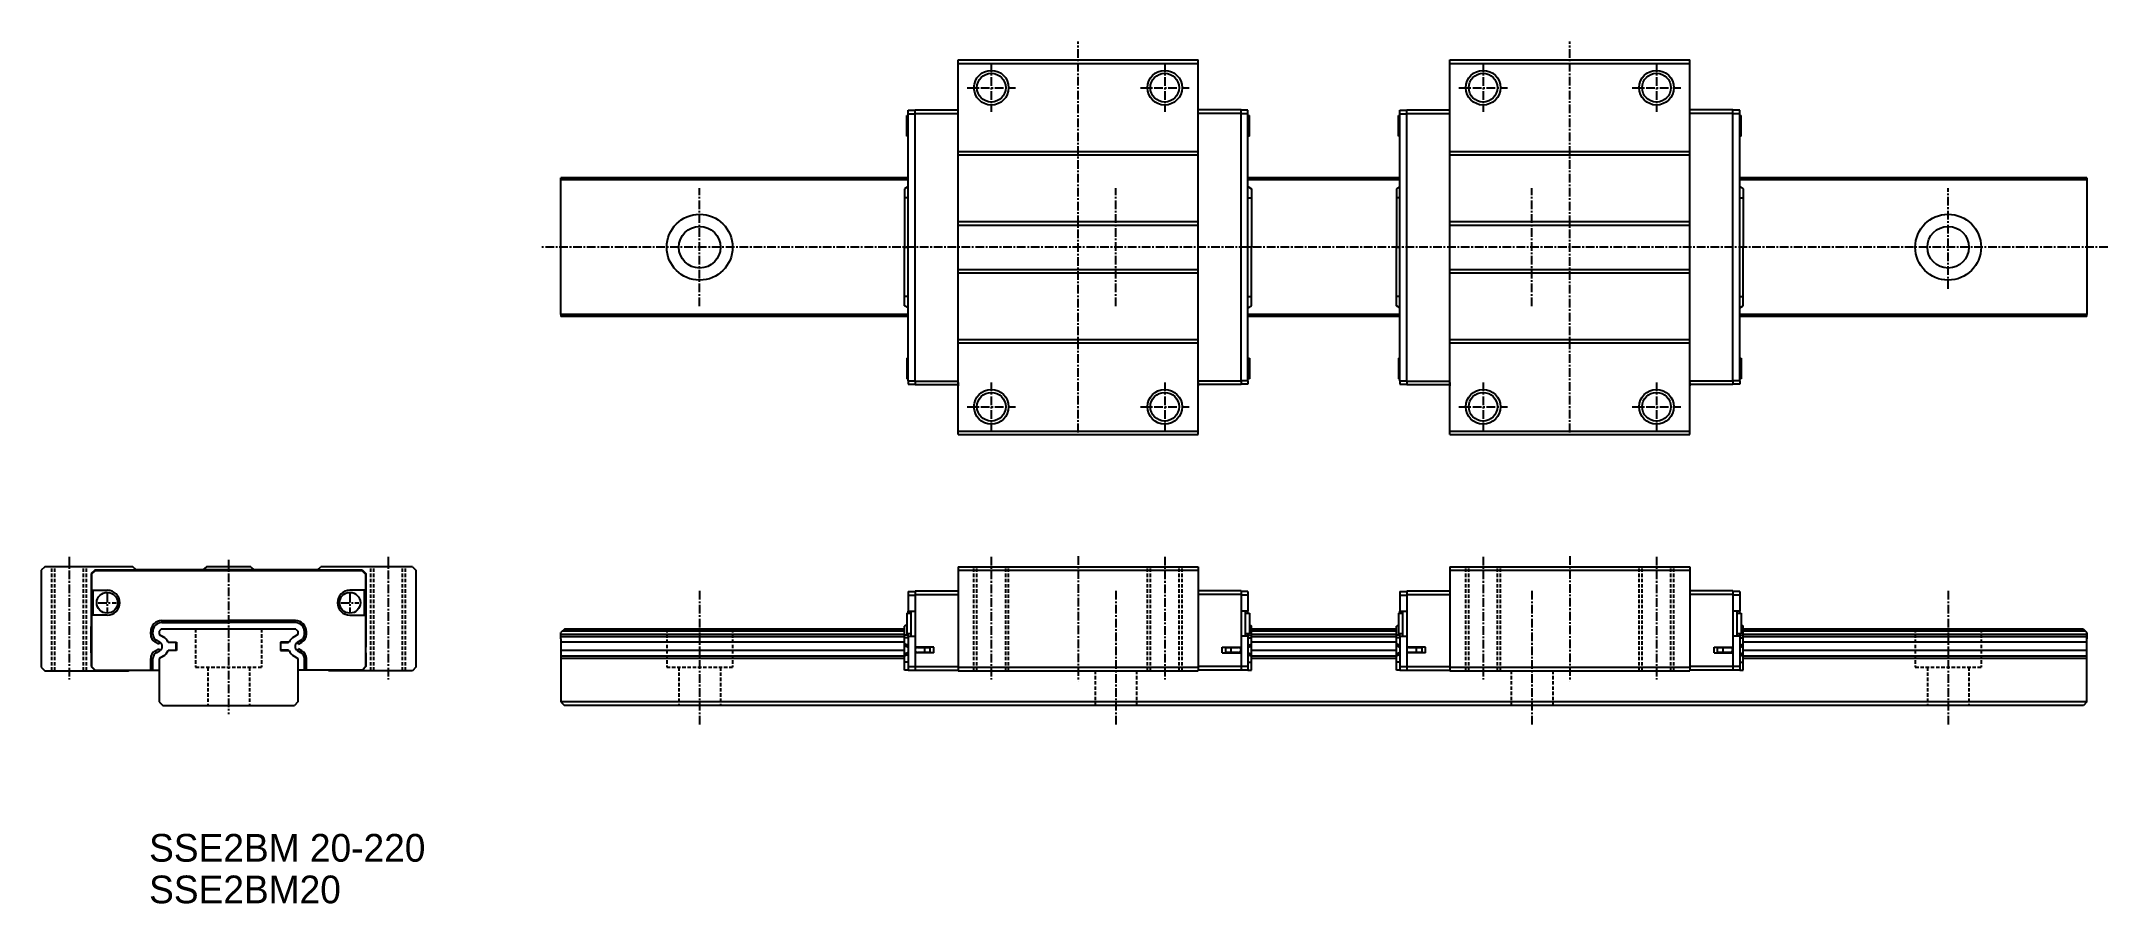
# Model space of a CAD drawing. Extents: x -31 to 267, y -11 to 113.
import ezdxf

# ---------------------------------------------------------------- set-up
doc = ezdxf.new("R2010")
doc.units = 0
doc.linetypes.add('CENTER', pattern=[2, 1.25, -0.25, 0.25, -0.25])
doc.linetypes.add('DASHED', pattern=[0.75, 0.5, -0.25])
doc.layers.get('0').update_dxf_attribs({"linetype": 'CONTINUOUS'})
doc.layers.add('CENTER', color=1, linetype='CENTER')

msp = doc.modelspace()

# ---------------------------------------------------------------- linework, layer by layer
at = {"color": 7, "linetype": 'CONTINUOUS'}
for p, q in [((100.9, 110.62), (135.5, 110.62)), ((100.9, 56.62), (100.9, 110.62)), ((135.5, 56.62), (135.5, 110.62)), ((171.8, 110.62), (206.4, 110.62)), ((171.8, 56.62), (171.8, 110.62)), ((206.4, 56.62), (206.4, 110.62)), ((100.9, 110.12), (135.5, 110.12)), ((171.8, 110.12), (206.4, 110.12)), ((93.5, 99.62), (93.5, 102.62)), ((93.5, 102.62), (93.7, 102.62)), ((93.7, 102.87), (93.7, 103.37)), ((93.7, 103.37), (94.7, 103.37)), ((93.7, 64.37), (93.7, 102.87)), ((93.7, 102.87), (94.7, 102.87)), ((94.7, 103.42), (100.9, 103.42)), ((94.7, 102.92), (94.7, 103.42)), ((94.7, 64.32), (94.7, 102.92)), ((94.7, 102.92), (100.9, 102.92)), ((100.9, 103.12), (100.9, 103.62)), ((135.5, 103.12), (135.5, 103.62)), ((141.7, 103.42), (135.5, 103.42)), ((141.7, 102.92), (135.5, 102.92)), ((141.7, 102.92), (141.7, 103.42)), ((142.7, 103.37), (141.7, 103.37)), ((141.7, 64.32), (141.7, 102.92)), ((142.7, 102.87), (141.7, 102.87)), ((142.7, 102.87), (142.7, 103.37)), ((142.7, 64.37), (142.7, 102.87)), ((142.7, 102.62), (142.9, 102.62)), ((142.9, 99.62), (142.9, 102.62)), ((164.4, 99.62), (164.4, 102.62)), ((164.4, 102.62), (164.6, 102.62)), ((164.6, 102.87), (164.6, 103.37)), ((164.6, 103.37), (165.6, 103.37)), ((164.6, 64.37), (164.6, 102.87)), ((164.6, 102.87), (165.6, 102.87)), ((165.6, 103.42), (171.8, 103.42)), ((165.6, 102.92), (165.6, 103.42)), ((165.6, 64.32), (165.6, 102.92)), ((165.6, 102.92), (171.8, 102.92)), ((171.8, 103.12), (171.8, 103.62)), ((206.4, 103.12), (206.4, 103.62)), ((212.6, 103.42), (206.4, 103.42)), ((212.6, 102.92), (206.4, 102.92)), ((212.6, 102.92), (212.6, 103.42)), ((213.6, 103.37), (212.6, 103.37)), ((212.6, 64.32), (212.6, 102.92)), ((213.6, 102.87), (212.6, 102.87)), ((213.6, 102.87), (213.6, 103.37)), ((213.6, 64.37), (213.6, 102.87)), ((213.6, 102.62), (213.8, 102.62)), ((213.8, 99.62), (213.8, 102.62)), ((93.7, 99.62), (93.5, 99.62)), ((142.9, 99.62), (142.7, 99.62)), ((164.6, 99.62), (164.4, 99.62)), ((213.8, 99.62), (213.6, 99.62)), ((100.9, 97.42), (135.5, 97.42)), ((100.9, 96.92), (135.5, 96.92)), ((171.8, 97.42), (206.4, 97.42)), ((171.8, 96.92), (206.4, 96.92)), ((93.7, 93.62), (43.65, 93.62)), ((43.65, 93.32), (43.65, 93.62)), ((93.7, 93.32), (43.65, 93.32)), ((43.65, 73.92), (43.65, 93.32)), ((164.6, 93.62), (142.7, 93.62)), ((164.6, 93.32), (142.7, 93.32)), ((263.65, 93.62), (213.6, 93.62)), ((263.65, 93.32), (213.6, 93.32)), ((263.65, 93.62), (263.65, 93.32)), ((263.65, 93.32), (263.65, 73.92)), ((93.7, 92.35), (93.2, 92.05)), ((93.2, 92.05), (93.2, 90.75)), ((93.2, 90.75), (93.2, 83.62)), ((93.7, 90.75), (93.2, 90.75)), ((142.7, 92.35), (143.2, 92.05)), ((142.7, 90.75), (143.2, 90.75)), ((143.2, 92.05), (143.2, 90.75)), ((143.2, 90.75), (143.2, 83.62)), ((164.6, 92.35), (164.1, 92.05)), ((164.1, 92.05), (164.1, 90.75)), ((164.1, 90.75), (164.1, 83.62)), ((164.6, 90.75), (164.1, 90.75)), ((213.6, 92.35), (214.1, 92.05)), ((213.6, 90.75), (214.1, 90.75)), ((214.1, 92.05), (214.1, 90.75)), ((214.1, 90.75), (214.1, 83.62)), ((100.9, 87.32), (135.5, 87.32)), ((100.9, 86.82), (135.5, 86.82)), ((171.8, 87.32), (206.4, 87.32)), ((171.8, 86.82), (206.4, 86.82)), ((93.2, 76.49), (93.2, 83.62)), ((93.2, 83.62), (93.7, 83.62)), ((143.2, 83.62), (142.7, 83.62)), ((143.2, 76.49), (143.2, 83.62)), ((164.1, 76.49), (164.1, 83.62)), ((164.1, 83.62), (164.6, 83.62)), ((214.1, 83.62), (213.6, 83.62)), ((214.1, 76.49), (214.1, 83.62)), ((100.9, 80.42), (135.5, 80.42)), ((100.9, 79.92), (135.5, 79.92)), ((171.8, 80.42), (206.4, 80.42)), ((171.8, 79.92), (206.4, 79.92)), ((93.7, 76.49), (93.2, 76.49)), ((93.2, 75.19), (93.2, 76.49)), ((93.7, 74.89), (93.2, 75.19)), ((142.7, 76.49), (143.2, 76.49)), ((142.7, 74.89), (143.2, 75.19)), ((143.2, 75.19), (143.2, 76.49)), ((164.6, 76.49), (164.1, 76.49)), ((164.1, 75.19), (164.1, 76.49)), ((164.6, 74.89), (164.1, 75.19)), ((213.6, 76.49), (214.1, 76.49)), ((213.6, 74.89), (214.1, 75.19)), ((214.1, 75.19), (214.1, 76.49)), ((93.7, 73.92), (43.65, 73.92)), ((43.65, 73.92), (43.65, 73.62)), ((93.7, 73.62), (43.65, 73.62)), ((164.6, 73.92), (142.7, 73.92)), ((164.6, 73.62), (142.7, 73.62)), ((263.65, 73.92), (213.6, 73.92)), ((263.65, 73.62), (213.6, 73.62)), ((263.65, 73.62), (263.65, 73.92)), ((100.9, 70.32), (135.5, 70.32)), ((100.9, 69.82), (135.5, 69.82)), ((171.8, 70.32), (206.4, 70.32)), ((171.8, 69.82), (206.4, 69.82)), ((93.5, 67.62), (93.5, 64.62)), ((93.5, 67.62), (93.7, 67.62)), ((142.7, 67.62), (142.9, 67.62)), ((142.9, 67.62), (142.9, 64.62)), ((164.4, 67.62), (164.4, 64.62)), ((164.4, 67.62), (164.6, 67.62)), ((213.6, 67.62), (213.8, 67.62)), ((213.8, 67.62), (213.8, 64.62)), ((93.7, 64.62), (93.5, 64.62)), ((93.7, 64.37), (93.7, 63.87)), ((93.7, 64.37), (94.7, 64.37)), ((93.7, 63.87), (94.7, 63.87)), ((94.7, 64.32), (100.9, 64.32)), ((94.7, 64.32), (94.7, 63.82)), ((94.7, 63.82), (100.9, 63.82)), ((100.9, 64.12), (100.9, 63.62)), ((141.7, 64.32), (135.5, 64.32)), ((135.5, 64.12), (135.5, 63.62)), ((141.7, 63.82), (135.5, 63.82)), ((142.7, 64.37), (141.7, 64.37)), ((141.7, 64.32), (141.7, 63.82)), ((142.7, 63.87), (141.7, 63.87)), ((142.9, 64.62), (142.7, 64.62)), ((142.7, 64.37), (142.7, 63.87)), ((164.6, 64.62), (164.4, 64.62)), ((164.6, 64.37), (164.6, 63.87)), ((164.6, 64.37), (165.6, 64.37)), ((164.6, 63.87), (165.6, 63.87)), ((165.6, 64.32), (171.8, 64.32)), ((165.6, 64.32), (165.6, 63.82)), ((165.6, 63.82), (171.8, 63.82)), ((171.8, 64.12), (171.8, 63.62)), ((212.6, 64.32), (206.4, 64.32)), ((206.4, 64.12), (206.4, 63.62)), ((212.6, 63.82), (206.4, 63.82)), ((213.6, 64.37), (212.6, 64.37)), ((212.6, 64.32), (212.6, 63.82)), ((213.6, 63.87), (212.6, 63.87)), ((213.8, 64.62), (213.6, 64.62)), ((213.6, 64.37), (213.6, 63.87)), ((100.9, 57.12), (135.5, 57.12)), ((100.9, 56.62), (135.5, 56.62)), ((171.8, 57.12), (206.4, 57.12)), ((171.8, 56.62), (206.4, 56.62)), ((-30.77, 37.56), (-31.27, 37.06)), ((-31.27, 37.06), (-31.27, 23.06)), ((-18.07, 37.56), (-30.77, 37.56)), ((-23.57, 37.06), (-24.07, 36.56)), ((-24.07, 36.56), (-24.07, 28.96)), ((-23.52, 36.96), (-24.02, 36.46)), ((-24.02, 36.46), (-24.02, 34.16)), ((15.03, 37.06), (-23.57, 37.06)), ((14.98, 36.96), (-23.52, 36.96)), ((-17.57, 37.11), (-18.07, 37.56)), ((8.53, 37.11), (-17.57, 37.11)), ((-7.47, 37.56), (-7.97, 37.11)), ((-1.07, 37.56), (-7.47, 37.56)), ((-1.07, 37.56), (-0.57, 37.11)), ((8.53, 37.11), (9.03, 37.56)), ((22.23, 37.56), (9.03, 37.56)), ((14.98, 36.96), (15.48, 36.46)), ((15.03, 37.06), (15.53, 36.56)), ((15.48, 36.46), (15.48, 34.16)), ((15.53, 36.56), (15.53, 25.96)), ((22.23, 37.56), (22.73, 37.06)), ((22.73, 37.06), (22.73, 23.06)), ((100.9, 37.56), (135.5, 37.56)), ((100.9, 37.56), (100.9, 34.06)), ((100.9, 37.06), (135.5, 37.06)), ((135.5, 37.56), (135.5, 34.06)), ((171.8, 37.56), (206.4, 37.56)), ((171.8, 37.56), (171.8, 34.06)), ((171.8, 37.06), (206.4, 37.06)), ((206.4, 37.56), (206.4, 34.06)), ((-24.02, 34.16), (-21.77, 34.16)), ((-23.82, 34.16), (-23.82, 30.56)), ((15.48, 34.16), (13.23, 34.16)), ((15.28, 34.16), (15.28, 30.56)), ((93.7, 33.96), (93.7, 33.46)), ((93.7, 33.96), (94.7, 33.96)), ((93.7, 33.46), (93.7, 31.16)), ((93.7, 33.46), (94.7, 33.46)), ((94.7, 34.06), (100.9, 34.06)), ((94.7, 34.06), (94.7, 33.56)), ((94.7, 33.56), (94.7, 25.96)), ((94.7, 33.56), (100.9, 33.56)), ((100.9, 34.06), (100.9, 23.06)), ((135.5, 34.06), (135.5, 23.06)), ((141.7, 34.06), (135.5, 34.06)), ((141.7, 33.56), (135.5, 33.56)), ((141.7, 34.06), (141.7, 33.56)), ((142.7, 33.96), (141.7, 33.96)), ((141.7, 33.56), (141.7, 25.96)), ((142.7, 33.46), (141.7, 33.46)), ((142.7, 33.96), (142.7, 33.46)), ((142.7, 33.46), (142.7, 31.16)), ((164.6, 33.96), (164.6, 33.46)), ((164.6, 33.96), (165.6, 33.96)), ((164.6, 33.46), (164.6, 31.16)), ((164.6, 33.46), (165.6, 33.46)), ((165.6, 34.06), (171.8, 34.06)), ((165.6, 34.06), (165.6, 33.56)), ((165.6, 33.56), (165.6, 25.96)), ((165.6, 33.56), (171.8, 33.56)), ((171.8, 34.06), (171.8, 23.06)), ((206.4, 34.06), (206.4, 23.06)), ((212.6, 34.06), (206.4, 34.06)), ((212.6, 33.56), (206.4, 33.56)), ((212.6, 34.06), (212.6, 33.56)), ((213.6, 33.96), (212.6, 33.96)), ((212.6, 33.56), (212.6, 25.96)), ((213.6, 33.46), (212.6, 33.46)), ((213.6, 33.96), (213.6, 33.46)), ((213.6, 33.46), (213.6, 31.16)), ((-24.02, 30.56), (-24.02, 23.16)), ((-21.77, 30.56), (-24.02, 30.56)), ((13.23, 30.56), (15.48, 30.56)), ((15.48, 30.56), (15.48, 23.16)), ((93.5, 30.86), (94.1, 30.86)), ((93.5, 30.86), (93.5, 27.86)), ((93.7, 30.86), (93.7, 31.16)), ((93.7, 31.16), (94.7, 31.16)), ((94.1, 31.16), (94.1, 27.56)), ((142.7, 31.16), (141.7, 31.16)), ((142.3, 31.16), (142.3, 27.56)), ((142.3, 30.86), (142.9, 30.86)), ((142.7, 30.86), (142.7, 31.16)), ((142.9, 30.86), (142.9, 27.86)), ((164.4, 30.86), (165, 30.86)), ((164.4, 30.86), (164.4, 27.86)), ((164.6, 30.86), (164.6, 31.16)), ((164.6, 31.16), (165.6, 31.16)), ((165, 31.16), (165, 27.56)), ((213.6, 31.16), (212.6, 31.16)), ((213.2, 31.16), (213.2, 27.56)), ((213.2, 30.86), (213.8, 30.86)), ((213.6, 30.86), (213.6, 31.16)), ((213.8, 30.86), (213.8, 27.86)), ((-24.07, 28.96), (-24.02, 28.96)), ((-24.07, 25.16), (-24.07, 28.96)), ((-15.5, 27.82), (-15.5, 28.19)), ((-15.5, 28.19), (-15.2, 28.19)), ((-15.5, 27.82), (-15.2, 27.82)), ((-15.2, 27.82), (-15.2, 28.19)), ((-14.85, 26.7), (-14.7, 26.96)), ((-14.19, 26.67), (-14.7, 26.96)), ((-13.97, 28.56), (-14.27, 28.26)), ((-14.27, 28.26), (-14.27, 27.78)), ((-14.27, 27.78), (-13.71, 27.46)), ((5.43, 28.56), (-13.97, 28.56)), ((-13.9, 29.79), (-4.27, 29.79)), ((-13.9, 29.79), (-13.9, 29.49)), ((-13.9, 29.49), (-4.27, 29.49)), ((5.36, 29.79), (-4.27, 29.79)), ((-4.27, 29.49), (-4.27, 29.79)), ((5.36, 29.49), (-4.27, 29.49)), ((5.73, 27.78), (5.17, 27.46)), ((5.36, 29.79), (5.36, 29.49)), ((5.43, 28.56), (5.73, 28.26)), ((5.66, 26.67), (6.16, 26.96)), ((5.73, 28.26), (5.73, 27.78)), ((6.31, 26.7), (6.16, 26.96)), ((6.96, 28.19), (6.66, 28.19)), ((6.66, 27.82), (6.66, 28.19)), ((6.96, 27.82), (6.66, 27.82)), ((6.96, 27.82), (6.96, 28.19)), ((44.15, 28.56), (43.65, 28.06)), ((43.65, 27.16), (43.65, 28.06)), ((93.2, 27.78), (43.65, 27.78)), ((93.2, 27.46), (43.65, 27.46)), ((43.65, 27.16), (43.65, 26.84)), ((43.65, 26.84), (43.65, 18.06)), ((93.2, 28.26), (43.85, 28.26)), ((93.2, 28.56), (44.15, 28.56)), ((93.5, 29.17), (93.2, 28.99)), ((93.2, 27.69), (93.2, 28.99)), ((93.2, 27.32), (93.2, 27.69)), ((93.7, 27.69), (93.2, 27.69)), ((93.2, 26.46), (93.2, 27.32)), ((93.7, 27.32), (93.2, 27.32)), ((94.1, 27.86), (93.5, 27.86)), ((93.7, 27.56), (93.7, 27.86)), ((93.7, 27.56), (93.7, 23.16)), ((93.7, 27.56), (94.7, 27.56)), ((142.7, 27.56), (141.7, 27.56)), ((142.9, 27.86), (142.3, 27.86)), ((142.7, 27.56), (142.7, 27.86)), ((142.7, 27.69), (143.2, 27.69)), ((142.7, 27.56), (142.7, 23.16)), ((142.7, 27.32), (143.2, 27.32)), ((142.9, 29.17), (143.2, 28.99)), ((143.2, 27.69), (143.2, 28.99)), ((164.1, 28.56), (143.2, 28.56)), ((164.1, 28.26), (143.2, 28.26)), ((164.1, 27.78), (143.2, 27.78)), ((143.2, 27.32), (143.2, 27.69)), ((164.1, 27.46), (143.2, 27.46)), ((143.2, 26.46), (143.2, 27.32)), ((164.4, 29.17), (164.1, 28.99)), ((164.1, 27.69), (164.1, 28.99)), ((164.1, 27.32), (164.1, 27.69)), ((164.6, 27.69), (164.1, 27.69)), ((164.1, 26.46), (164.1, 27.32)), ((164.6, 27.32), (164.1, 27.32)), ((165, 27.86), (164.4, 27.86)), ((164.6, 27.56), (164.6, 27.86)), ((164.6, 27.56), (164.6, 23.16)), ((164.6, 27.56), (165.6, 27.56)), ((213.6, 27.56), (212.6, 27.56)), ((213.8, 27.86), (213.2, 27.86)), ((213.6, 27.56), (213.6, 27.86)), ((213.6, 27.69), (214.1, 27.69)), ((213.6, 27.56), (213.6, 23.16)), ((213.6, 27.32), (214.1, 27.32)), ((213.8, 29.17), (214.1, 28.99)), ((214.1, 27.69), (214.1, 28.99)), ((263.15, 28.56), (214.1, 28.56)), ((263.45, 28.26), (214.1, 28.26)), ((263.65, 27.78), (214.1, 27.78)), ((214.1, 27.32), (214.1, 27.69)), ((263.65, 27.46), (214.1, 27.46)), ((214.1, 26.46), (214.1, 27.32)), ((263.15, 28.56), (263.65, 28.06)), ((263.65, 26.84), (263.65, 28.06)), ((263.65, 27.96), (263.65, 27.16)), ((263.65, 27.46), (263.65, 27.78)), ((263.65, 18.06), (263.65, 26.84)), ((-24.07, 25.16), (-24.07, 23.16)), ((-24.07, 25.16), (-24.02, 25.16)), ((-15.5, 24.3), (-15.2, 24.3)), ((-15.5, 22.66), (-15.5, 24.3)), ((-15.2, 22.66), (-15.2, 24.3)), ((-14.34, 26.41), (-14.85, 26.7)), ((-14.85, 25.42), (-14.34, 25.71)), ((-14.85, 25.42), (-14.7, 25.16)), ((-14.7, 25.16), (-14.19, 25.45)), ((-14.34, 26.41), (-14.19, 26.67)), ((-14.34, 25.71), (-14.19, 25.45)), ((-13.71, 24.66), (-14.27, 24.34)), ((-14.27, 24.34), (-14.27, 18.06)), ((-12.98, 26.66), (-11.77, 26.66)), ((-11.77, 25.46), (-12.98, 25.46)), ((-12.89, 26.61), (-12.91, 26.66)), ((-12.91, 25.46), (-12.89, 25.51)), ((-11.82, 26.61), (-12.89, 26.61)), ((-12.89, 25.51), (-11.82, 25.51)), ((-11.82, 25.51), (-11.82, 26.61)), ((-11.77, 26.66), (-11.77, 25.46)), ((3.23, 26.66), (3.23, 25.46)), ((4.45, 26.66), (3.23, 26.66)), ((3.23, 25.46), (4.45, 25.46)), ((3.28, 26.61), (4.35, 26.61)), ((3.28, 25.51), (3.28, 26.61)), ((4.35, 25.51), (3.28, 25.51)), ((4.35, 26.61), (4.38, 26.66)), ((4.38, 25.46), (4.35, 25.51)), ((5.17, 24.66), (5.73, 24.34)), ((5.81, 26.41), (5.66, 26.67)), ((5.81, 25.71), (5.66, 25.45)), ((6.16, 25.16), (5.66, 25.45)), ((5.73, 24.34), (5.73, 18.06)), ((5.81, 26.41), (6.31, 26.7)), ((6.31, 25.42), (5.81, 25.71)), ((6.31, 25.42), (6.16, 25.16)), ((6.96, 24.3), (6.66, 24.3)), ((6.66, 22.66), (6.66, 24.3)), ((6.96, 22.66), (6.96, 24.3)), ((15.53, 25.96), (15.48, 25.96)), ((15.53, 25.16), (15.48, 25.16)), ((15.53, 25.16), (15.53, 25.96)), ((15.53, 25.16), (15.53, 23.16)), ((93.2, 26.66), (43.65, 26.66)), ((93.2, 25.46), (43.65, 25.46)), ((93.2, 24.66), (43.65, 24.66)), ((93.2, 24.34), (43.65, 24.34)), ((93.2, 26.17), (93.2, 26.46)), ((93.7, 26.2), (93.2, 26.46)), ((93.2, 24.95), (93.2, 26.17)), ((93.7, 25.91), (93.2, 26.17)), ((93.7, 25.21), (93.2, 24.95)), ((93.2, 24.66), (93.2, 24.95)), ((93.7, 24.92), (93.2, 24.66)), ((93.2, 23.8), (93.2, 24.66)), ((97.4, 25.96), (94.7, 25.96)), ((94.7, 25.96), (94.7, 25.16)), ((97.4, 25.16), (94.7, 25.16)), ((94.7, 25.16), (94.7, 23.16)), ((95.05, 25.91), (96.1, 25.91)), ((96.1, 25.21), (95.05, 25.21)), ((95.5, 25.91), (95.5, 25.96)), ((95.5, 25.16), (95.5, 25.21)), ((95.96, 25.91), (95.96, 25.96)), ((95.96, 25.16), (95.96, 25.21)), ((96.1, 25.91), (96.9, 25.91)), ((96.1, 25.56), (96.1, 25.91)), ((96.1, 25.21), (96.1, 25.56)), ((96.9, 25.21), (96.1, 25.21)), ((96.9, 25.56), (96.9, 25.91)), ((96.9, 25.21), (96.9, 25.56)), ((97.4, 25.16), (97.4, 25.96)), ((139, 25.96), (141.7, 25.96)), ((139, 25.16), (139, 25.96)), ((139, 25.16), (141.7, 25.16)), ((139.5, 25.91), (140.3, 25.91)), ((139.5, 25.91), (140.3, 25.91)), ((139.5, 25.56), (139.5, 25.91)), ((139.5, 25.56), (139.5, 25.91)), ((139.5, 25.21), (139.5, 25.56)), ((139.5, 25.21), (139.5, 25.56)), ((140.3, 25.21), (139.5, 25.21)), ((140.3, 25.21), (139.5, 25.21)), ((140.3, 25.91), (141.35, 25.91)), ((140.3, 25.91), (141.35, 25.91)), ((140.3, 25.56), (140.3, 25.91)), ((140.3, 25.56), (140.3, 25.91)), ((140.3, 25.21), (140.3, 25.56)), ((140.3, 25.21), (140.3, 25.56)), ((141.35, 25.21), (140.3, 25.21)), ((141.35, 25.21), (140.3, 25.21)), ((140.44, 25.91), (140.44, 25.96)), ((140.44, 25.16), (140.44, 25.21)), ((140.9, 25.91), (140.9, 25.96)), ((140.9, 25.16), (140.9, 25.21)), ((141.7, 25.96), (141.7, 25.16)), ((141.7, 25.16), (141.7, 23.16)), ((142.7, 26.2), (143.2, 26.46)), ((142.7, 25.91), (143.2, 26.17)), ((142.7, 25.21), (143.2, 24.95)), ((142.7, 24.92), (143.2, 24.66)), ((164.1, 26.66), (143.2, 26.66)), ((143.2, 26.17), (143.2, 26.46)), ((143.2, 24.95), (143.2, 26.17)), ((164.1, 25.46), (143.2, 25.46)), ((143.2, 24.66), (143.2, 24.95)), ((143.2, 23.8), (143.2, 24.66)), ((164.1, 24.66), (143.2, 24.66)), ((164.1, 24.34), (143.2, 24.34)), ((164.1, 26.17), (164.1, 26.46)), ((164.6, 26.2), (164.1, 26.46)), ((164.1, 24.95), (164.1, 26.17)), ((164.6, 25.91), (164.1, 26.17)), ((164.6, 25.21), (164.1, 24.95)), ((164.1, 24.66), (164.1, 24.95)), ((164.6, 24.92), (164.1, 24.66)), ((164.1, 23.8), (164.1, 24.66)), ((168.3, 25.96), (165.6, 25.96)), ((165.6, 25.96), (165.6, 25.16)), ((168.3, 25.16), (165.6, 25.16)), ((165.6, 25.16), (165.6, 23.16)), ((165.95, 25.91), (167, 25.91)), ((167, 25.21), (165.95, 25.21)), ((166.4, 25.91), (166.4, 25.96)), ((166.4, 25.16), (166.4, 25.21)), ((166.86, 25.91), (166.86, 25.96)), ((166.86, 25.16), (166.86, 25.21)), ((167, 25.91), (167.8, 25.91)), ((167, 25.56), (167, 25.91)), ((167, 25.21), (167, 25.56)), ((167.8, 25.21), (167, 25.21)), ((167.8, 25.56), (167.8, 25.91)), ((167.8, 25.21), (167.8, 25.56)), ((168.3, 25.16), (168.3, 25.96)), ((209.9, 25.96), (212.6, 25.96)), ((209.9, 25.16), (209.9, 25.96)), ((209.9, 25.16), (212.6, 25.16)), ((210.4, 25.91), (211.2, 25.91)), ((210.4, 25.91), (211.2, 25.91)), ((210.4, 25.56), (210.4, 25.91)), ((210.4, 25.56), (210.4, 25.91)), ((210.4, 25.21), (210.4, 25.56)), ((210.4, 25.21), (210.4, 25.56)), ((211.2, 25.21), (210.4, 25.21)), ((211.2, 25.21), (210.4, 25.21)), ((211.2, 25.91), (212.25, 25.91)), ((211.2, 25.91), (212.25, 25.91)), ((211.2, 25.56), (211.2, 25.91)), ((211.2, 25.56), (211.2, 25.91)), ((211.2, 25.21), (211.2, 25.56)), ((211.2, 25.21), (211.2, 25.56)), ((212.25, 25.21), (211.2, 25.21)), ((212.25, 25.21), (211.2, 25.21)), ((211.34, 25.91), (211.34, 25.96)), ((211.34, 25.16), (211.34, 25.21)), ((211.8, 25.91), (211.8, 25.96)), ((211.8, 25.16), (211.8, 25.21)), ((212.6, 25.96), (212.6, 25.16)), ((212.6, 25.16), (212.6, 23.16)), ((213.6, 26.2), (214.1, 26.46)), ((213.6, 25.91), (214.1, 26.17)), ((213.6, 25.21), (214.1, 24.95)), ((213.6, 24.92), (214.1, 24.66)), ((263.65, 26.66), (214.1, 26.66)), ((214.1, 26.17), (214.1, 26.46)), ((214.1, 24.95), (214.1, 26.17)), ((263.65, 25.46), (214.1, 25.46)), ((214.1, 24.66), (214.1, 24.95)), ((263.65, 24.66), (214.1, 24.66)), ((214.1, 23.8), (214.1, 24.66)), ((263.65, 24.34), (214.1, 24.34)), ((-31.27, 23.06), (-30.77, 22.56)), ((-30.77, 22.56), (-18.74, 22.56)), ((-24.07, 23.16), (-23.57, 22.66)), ((-24.02, 23.16), (-23.52, 22.66)), ((-23.57, 22.66), (-23.52, 22.66)), ((-23.52, 22.66), (-15.5, 22.66)), ((-18.74, 22.56), (-18.52, 22.66)), ((-15.5, 22.66), (-15.2, 22.66)), ((-15.2, 22.66), (-14.27, 22.66)), ((6.66, 22.66), (5.73, 22.66)), ((6.96, 22.66), (6.66, 22.66)), ((14.98, 22.66), (6.96, 22.66)), ((10.21, 22.56), (9.99, 22.66)), ((22.23, 22.56), (10.21, 22.56)), ((15.48, 23.16), (14.98, 22.66)), ((15.03, 22.66), (14.98, 22.66)), ((15.53, 23.16), (15.03, 22.66)), ((22.73, 23.06), (22.23, 22.56)), ((93.2, 22.66), (93.2, 23.8)), ((93.7, 23.8), (93.2, 23.8)), ((93.7, 22.66), (93.2, 22.66)), ((93.7, 23.16), (93.7, 22.66)), ((93.7, 23.16), (94.7, 23.16)), ((93.7, 22.66), (94.7, 22.66)), ((94.7, 23.16), (94.7, 22.66)), ((94.7, 23.16), (100.9, 23.16)), ((94.7, 22.66), (100.9, 22.66)), ((100.9, 23.06), (135.5, 23.06)), ((100.9, 23.06), (100.9, 22.56)), ((100.9, 22.56), (135.5, 22.56)), ((141.7, 23.16), (135.5, 23.16)), ((135.5, 23.06), (135.5, 22.56)), ((141.7, 22.66), (135.5, 22.66)), ((141.7, 23.16), (141.7, 22.66)), ((142.7, 23.16), (141.7, 23.16)), ((142.7, 22.66), (141.7, 22.66)), ((142.7, 23.8), (143.2, 23.8)), ((142.7, 23.16), (142.7, 22.66)), ((142.7, 22.66), (143.2, 22.66)), ((143.2, 22.66), (143.2, 23.8)), ((164.1, 22.66), (164.1, 23.8)), ((164.6, 23.8), (164.1, 23.8)), ((164.6, 22.66), (164.1, 22.66)), ((164.6, 23.16), (164.6, 22.66)), ((164.6, 23.16), (165.6, 23.16)), ((164.6, 22.66), (165.6, 22.66)), ((165.6, 23.16), (165.6, 22.66)), ((165.6, 23.16), (171.8, 23.16)), ((165.6, 22.66), (171.8, 22.66)), ((171.8, 23.06), (206.4, 23.06)), ((171.8, 23.06), (171.8, 22.56)), ((171.8, 22.56), (206.4, 22.56)), ((212.6, 23.16), (206.4, 23.16)), ((206.4, 23.06), (206.4, 22.56)), ((212.6, 22.66), (206.4, 22.66)), ((212.6, 23.16), (212.6, 22.66)), ((213.6, 23.16), (212.6, 23.16)), ((213.6, 22.66), (212.6, 22.66)), ((213.6, 23.8), (214.1, 23.8)), ((213.6, 23.16), (213.6, 22.66)), ((213.6, 22.66), (214.1, 22.66)), ((214.1, 22.66), (214.1, 23.8)), ((-14.27, 18.06), (-13.77, 17.56)), ((5.73, 18.06), (5.23, 17.56)), ((263.65, 18.06), (43.65, 18.06)), ((43.65, 18.06), (44.15, 17.56)), ((263.65, 18.06), (263.15, 17.56)), ((-13.77, 17.56), (5.23, 17.56)), ((263.15, 17.56), (44.15, 17.56))]:
    msp.add_line(p, q, dxfattribs=at)
at = {"color": 3, "linetype": 'DASHED'}
for p, q in [((-29.77, 22.56), (-29.77, 37.56)), ((-29.33, 22.56), (-29.33, 37.56)), ((-25.2, 22.56), (-25.2, 37.56)), ((-24.77, 22.56), (-24.77, 37.56)), ((16.23, 22.56), (16.23, 37.56)), ((16.67, 22.56), (16.67, 37.56)), ((20.8, 22.56), (20.8, 37.56)), ((21.23, 22.56), (21.23, 37.56)), ((103.2, 22.56), (103.2, 37.56)), ((103.63, 22.56), (103.63, 37.56)), ((107.77, 22.56), (107.77, 37.56)), ((108.2, 22.56), (108.2, 37.56)), ((128.2, 22.56), (128.2, 37.56)), ((128.63, 22.56), (128.63, 37.56)), ((132.77, 22.56), (132.77, 37.56)), ((133.2, 22.56), (133.2, 37.56)), ((174.1, 22.56), (174.1, 37.56)), ((174.53, 22.56), (174.53, 37.56)), ((178.67, 22.56), (178.67, 37.56)), ((179.1, 22.56), (179.1, 37.56)), ((199.1, 22.56), (199.1, 37.56)), ((199.53, 22.56), (199.53, 37.56)), ((203.67, 22.56), (203.67, 37.56)), ((204.1, 22.56), (204.1, 37.56)), ((-9.02, 28.56), (-9.02, 23.06)), ((0.48, 28.56), (0.48, 23.06)), ((58.9, 28.56), (58.9, 23.06)), ((68.4, 28.56), (68.4, 23.06)), ((238.9, 28.56), (238.9, 23.06)), ((248.4, 28.56), (248.4, 23.06)), ((-9.02, 23.06), (0.48, 23.06)), ((-7.27, 23.06), (-7.27, 17.56)), ((-1.27, 23.06), (-1.27, 17.56)), ((58.9, 23.06), (68.4, 23.06)), ((60.65, 23.06), (60.65, 17.56)), ((66.65, 23.06), (66.65, 17.56)), ((120.65, 22.56), (120.65, 17.56)), ((126.65, 22.56), (126.65, 17.56)), ((180.65, 22.56), (180.65, 17.56)), ((186.65, 22.56), (186.65, 17.56)), ((238.9, 23.06), (248.4, 23.06)), ((240.65, 23.06), (240.65, 17.56)), ((246.65, 23.06), (246.65, 17.56))]:
    msp.add_line(p, q, dxfattribs=at)
at = {"color": 3, "linetype": 'CONTINUOUS'}
for centre in [(105.7, 106.62), (130.7, 106.62), (176.6, 106.62), (201.6, 106.62), (105.7, 60.62), (130.7, 60.62), (176.6, 60.62), (201.6, 60.62)]:
    msp.add_circle(centre, 2.5, dxfattribs=at)
at = {"color": 7, "linetype": 'CONTINUOUS'}
for centre, radius in [((105.7, 106.62), 2.07), ((130.7, 106.62), 2.07), ((176.6, 106.62), 2.07), ((201.6, 106.62), 2.07), ((63.65, 83.62), 4.75), ((63.65, 83.62), 3), ((243.65, 83.62), 4.75), ((243.65, 83.62), 3), ((105.7, 60.62), 2.07), ((130.7, 60.62), 2.07), ((176.6, 60.62), 2.07), ((201.6, 60.62), 2.07), ((-21.77, 32.36), 1.5), ((13.23, 32.36), 1.5)]:
    msp.add_circle(centre, radius, dxfattribs=at)
for centre, radius, start, end in [((-21.77, 32.36), 1.8, 270, 90), ((13.23, 32.36), 1.8, 90, 270), ((-13.9, 28.19), 1.6, 90.0008, 179.9992), ((-14.2, 27.82), 1.3, 180, 240), ((-13.9, 28.19), 1.3, 90, 180), ((-14.2, 27.82), 1, 180, 240), ((-14.58, 25.95), 1.75, 24.1151, 60), ((6.05, 25.95), 1.75, 120, 155.8849), ((5.36, 28.19), 1.6, 0.0008, 89.9992), ((5.36, 28.19), 1.3, 0, 90), ((5.66, 27.82), 1, 300, 0), ((5.66, 27.82), 1.3, 300, 0), ((-14.2, 24.3), 1.3, 120, 180), ((-14.2, 24.3), 1, 120, 180), ((-14.54, 26.06), 0.7, 300, 60), ((-14.58, 26.18), 1.75, 300, 335.8849), ((6.05, 26.18), 1.75, 204.1151, 240), ((6.01, 26.06), 0.7, 120, 240), ((5.66, 24.3), 1, 0, 60), ((5.66, 24.3), 1.3, 0, 60), ((95.05, 25.56), 0.35, 90, 180), ((95.05, 25.56), 0.35, 180, 270), ((141.35, 25.56), 0.35, 0, 90), ((141.35, 25.56), 0.35, 0, 90), ((141.35, 25.56), 0.35, 270, 0), ((141.35, 25.56), 0.35, 270, 0), ((165.95, 25.56), 0.35, 90, 180), ((165.95, 25.56), 0.35, 180, 270), ((212.25, 25.56), 0.35, 0, 90), ((212.25, 25.56), 0.35, 0, 90), ((212.25, 25.56), 0.35, 270, 0), ((212.25, 25.56), 0.35, 270, 0)]:
    msp.add_arc(centre, radius, start, end, dxfattribs=at)
at = {"layer": 'CENTER', "color": 1, "linetype": 'CENTER'}
for p, q in [((118.2, 56.93), (118.2, 113.3)), ((189.1, 56.93), (189.1, 113.3)), ((105.7, 110.12), (105.7, 103.12)), ((130.7, 110.12), (130.7, 103.12)), ((176.6, 110.12), (176.6, 103.12)), ((201.6, 110.12), (201.6, 103.12)), ((102.2, 106.62), (109.2, 106.62)), ((127.2, 106.62), (134.2, 106.62)), ((173.1, 106.62), (180.1, 106.62)), ((198.1, 106.62), (205.1, 106.62)), ((63.65, 75.12), (63.65, 92.12)), ((123.65, 75.12), (123.65, 92.12)), ((183.65, 75.12), (183.65, 92.12)), ((243.65, 77.62), (243.65, 92.12)), ((266.65, 83.62), (40.65, 83.62)), ((105.7, 64.12), (105.7, 57.12)), ((130.7, 64.12), (130.7, 57.12)), ((176.6, 64.12), (176.6, 57.12)), ((201.6, 64.12), (201.6, 57.12)), ((102.2, 60.62), (109.2, 60.62)), ((127.2, 60.62), (134.2, 60.62)), ((173.1, 60.62), (180.1, 60.62)), ((198.1, 60.62), (205.1, 60.62)), ((-27.27, 39), (-27.27, 21.31)), ((18.73, 39), (18.73, 21.31)), ((105.7, 39), (105.7, 21.31)), ((118.2, 39.06), (118.2, 21.06)), ((130.7, 39), (130.7, 21.31)), ((176.6, 39), (176.6, 21.31)), ((189.1, 39.06), (189.1, 21.06)), ((201.6, 39), (201.6, 21.31)), ((-4.27, 38.56), (-4.27, 16.3)), ((-21.77, 33.66), (-21.77, 31.06)), ((13.23, 33.66), (13.23, 31.06)), ((63.65, 34.06), (63.65, 14.56)), ((123.65, 34.06), (123.65, 14.56)), ((183.65, 34.06), (183.65, 14.56)), ((243.65, 34.06), (243.65, 14.56)), ((-23.07, 32.36), (-20.47, 32.36)), ((11.93, 32.36), (14.53, 32.36))]:
    msp.add_line(p, q, dxfattribs=at)

# ---------------------------------------------------------------- texts
at = {"color": 7, "linetype": 'CONTINUOUS'}
for s, p in [('SSE2BM 20-220', (-15.73, -4.97)), ('SSE2BM20', (-15.73, -10.97))]:
    msp.add_text(s, height=4, dxfattribs=at).set_placement(p)

doc.saveas('drawing.dxf')
